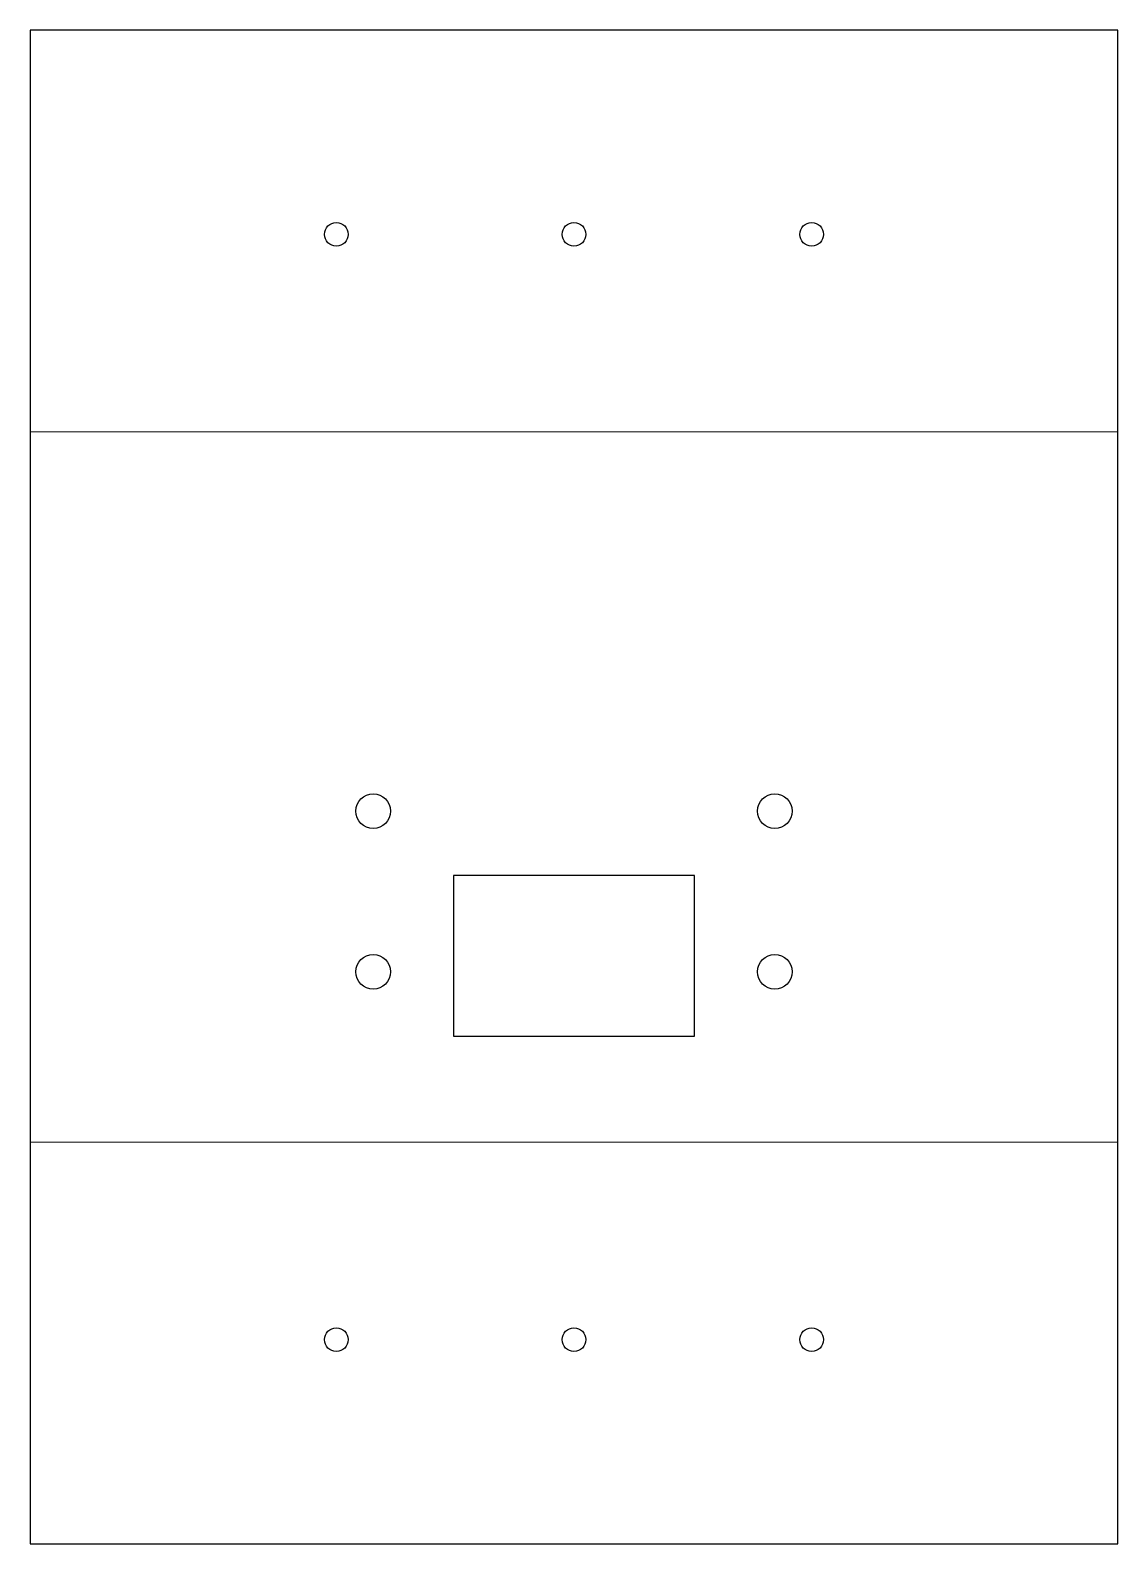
# Model space of a CAD drawing. Header units: millimetres. Extents: x 0 to 135, y -188 to 0.
import ezdxf

# ---------------------------------------------------------------- set-up
doc = ezdxf.new("R2010")
doc.units = ezdxf.units.MM

msp = doc.modelspace()

# ---------------------------------------------------------------- linework, layer by layer
at = {"color": 7, "linetype": 'Continuous', "lineweight": 25}
for p, q in [((135.38, 0), (0, 0)), ((0, 0), (0, -188.37)), ((135.38, -188.37), (135.38, 0)), ((82.69, -105.185), (52.69, -105.185)), ((52.69, -105.185), (52.69, -125.185)), ((82.69, -125.185), (82.69, -105.185)), ((52.69, -125.185), (82.69, -125.185)), ((0, -188.37), (135.38, -188.37))]:
    msp.add_line(p, q, dxfattribs=at)
at = {"color": 8, "linetype": 'Continuous', "lineweight": 0}
for p, q in [((135.38, -50), (0, -50)), ((135.38, -138.37), (0, -138.37))]:
    msp.add_line(p, q, dxfattribs=at)
at = {"color": 7, "linetype": 'Continuous', "lineweight": 25}
for centre, radius in [((38.1, -25.4), 1.473), ((67.69, -25.4), 1.473), ((97.28, -25.4), 1.473), ((42.69, -97.185), 2.155), ((92.69, -97.185), 2.155), ((42.69, -117.185), 2.155), ((92.69, -117.185), 2.155), ((38.1, -162.97), 1.473), ((67.69, -162.97), 1.473), ((97.28, -162.97), 1.473)]:
    msp.add_circle(centre, radius, dxfattribs=at)

doc.saveas('drawing.dxf')
